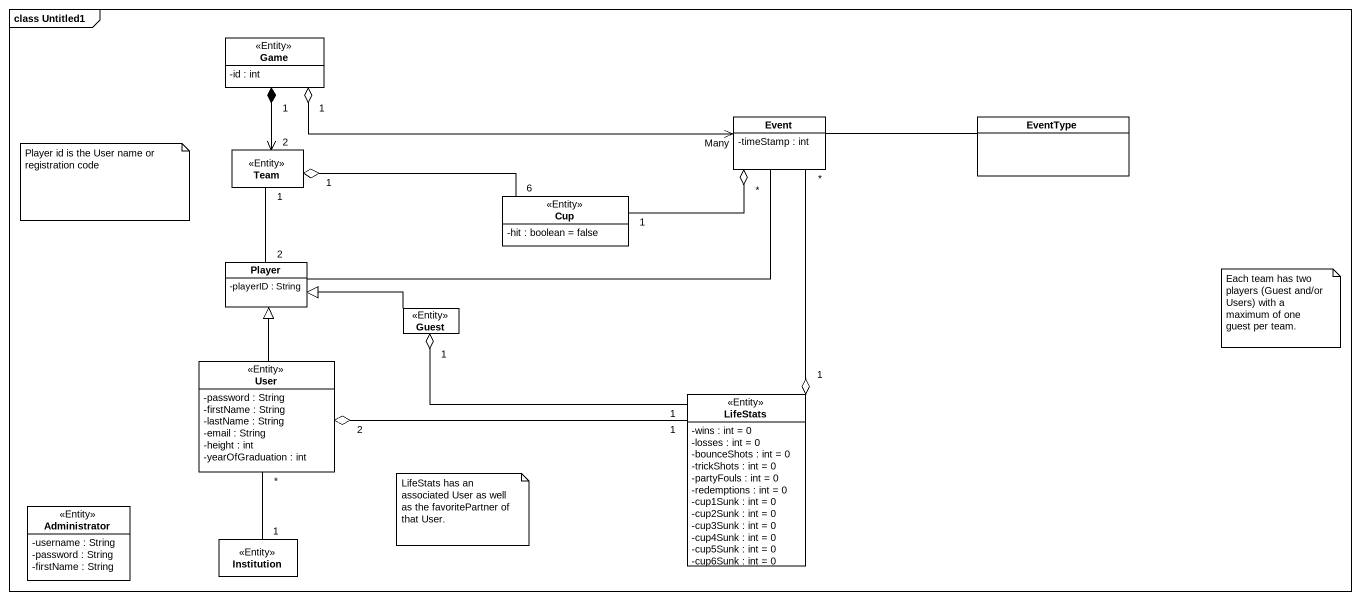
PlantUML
@startuml
mainframe class Untitled1
hide circle
hide empty members
skinparam classAttributeIconSize 0
class Game <<Entity>> {
  -id : int
}
class Event {
  -timeStamp : int
}
class EventType
class Team <<Entity>>
class Cup <<Entity>> {
  -hit : boolean = false
}
class Player {
  -playerID : String
}
class Guest <<Entity>>
class User <<Entity>> {
  -password : String
  -firstName : String
  -lastName : String
  -email : String
  -height : int
  -yearOfGraduation : int
}
class LifeStats <<Entity>> {
  -wins : int = 0
  -losses : int = 0
  -bounceShots : int = 0
  -trickShots : int = 0
  -partyFouls : int = 0
  -redemptions : int = 0
  -cup1Sunk : int = 0
  -cup2Sunk : int = 0
  -cup3Sunk : int = 0
  -cup4Sunk : int = 0
  -cup5Sunk : int = 0
  -cup6Sunk : int = 0
}
class Administrator <<Entity>> {
  -username : String
  -password : String
  -firstName : String
}
class Institution <<Entity>>
Game "1" o-right-> "Many" Event
Game "1" *--> "2" Team
Event "*" o-left- "1" Cup
Event -left- Player
EventType -left- Event
Team "1" o-right- "6" Cup
Player "2" -up- "1" Team
Guest -left-|> Player
Guest "1" o-right- "1" LifeStats
User -up-|> Player
User "2" o-right- "1" LifeStats
User "*" -- "1" Institution
LifeStats "1" o-up- "*" Event
note as N1
  Player id is the User name or registration code
end note
note as N2
  Each team has two players (Guest and/or Users) with a maximum of one guest per team.
end note
note as N3
  LifeStats has an associated User as well as the favoritePartner of that User.
end note
@enduml
